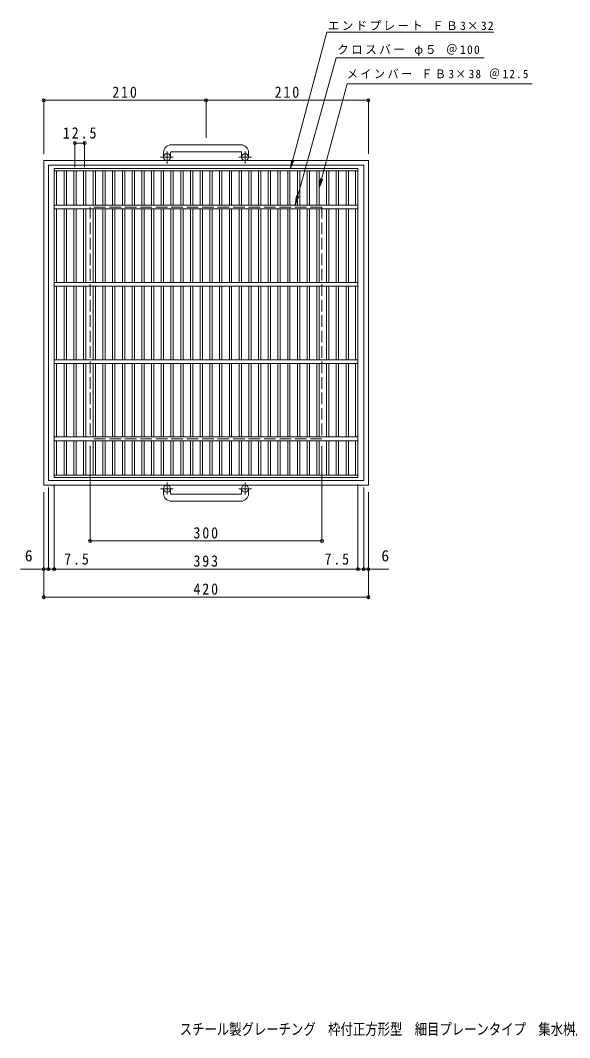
# Model space of a CAD drawing. Units: millimetres at full size, sheet at 1:5. Extents: x -669 to 838, y -685 to 631.
# Drawn here: x -669 to 42, y -685 to 631 of the extents above; entities that cross this region are included whole.
import ezdxf
from ezdxf.enums import TextEntityAlignment as Align

# ---------------------------------------------------------------- set-up
doc = ezdxf.new("R2010")
doc.units = ezdxf.units.MM
doc.header["$LTSCALE"] = 5
doc.header["$PDMODE"] = 32
doc.header["$PDSIZE"] = 4
doc.linetypes.add('CHAIN1', pattern=[8, 5, -1, 1, -1])
doc.linetypes.add('DASHED3', pattern=[4, 3, -1])
for name, color, linetype, lineweight in [('B-1_ピット', 2, 'Continuous', 9), ('B-2_蓋', 3, 'Continuous', 9), ('B-4_寸法', 7, 'Continuous', 9), ('B-5_仕様文', 7, 'Continuous', 9), ('F-5_F-5ﾚｲﾔ', 2, 'Continuous', 9)]:
    doc.layers.add(name, color=color, linetype=linetype, lineweight=lineweight)
doc.styles.add('ＭＳ ゴシック', font='')
doc.styles.get('ＭＳ ゴシック').set_extended_font_data('MS Gothic')

msp = doc.modelspace()

# ---------------------------------------------------------------- linework, layer by layer
at = {"layer": 'B-1_ピット', "linetype": 'CHAIN1'}
for p, q in [((-479.207, 446.094), (-479.207, 461.691)), ((-378.207, 446.094), (-378.207, 461.691)), ((-471.044, 454.202), (-487.451, 454.202)), ((-370.044, 454.202), (-386.451, 454.202)), ((-479.207, 33.308), (-479.207, 17.711)), ((-378.207, 33.308), (-378.207, 17.711)), ((-471.044, 25.201), (-487.451, 25.201)), ((-370.044, 25.201), (-386.451, 25.201))]:
    msp.add_line(p, q, dxfattribs=at)
at = {"layer": 'B-1_ピット'}
for p, q in [((-383.707, 470.302), (-473.707, 470.302)), ((-473.707, 461.301), (-383.707, 461.301)), ((-218.707, 449.701), (-638.707, 449.701)), ((-638.707, 449.701), (-638.707, 29.702)), ((-483.707, 460.301), (-483.707, 454.202)), ((-474.707, 460.301), (-474.707, 454.202)), ((-382.707, 460.301), (-382.707, 454.202)), ((-373.707, 460.301), (-373.707, 454.202)), ((-218.707, 449.701), (-218.707, 29.702)), ((-224.707, 443.701), (-632.707, 443.701)), ((-632.707, 443.701), (-632.707, 35.702)), ((-224.707, 443.701), (-224.707, 35.702)), ((-218.707, 29.702), (-638.707, 29.702)), ((-224.707, 35.702), (-632.707, 35.702)), ((-483.707, 19.101), (-483.707, 25.201)), ((-474.707, 19.101), (-474.707, 25.201)), ((-473.707, 18.101), (-383.707, 18.101)), ((-382.707, 19.101), (-382.707, 25.201)), ((-373.707, 19.101), (-373.707, 25.201)), ((-383.707, 9.101), (-473.707, 9.101))]:
    msp.add_line(p, q, dxfattribs=at)
at = {"layer": 'B-1_ピット', "linetype": 'DASHED3'}
for p, q in [((-578.707, 389.702), (-578.707, 89.701)), ((-278.707, 389.702), (-578.707, 389.702)), ((-278.707, 389.702), (-278.707, 89.701)), ((-278.707, 89.701), (-578.707, 89.701))]:
    msp.add_line(p, q, dxfattribs=at)
at = {"layer": 'B-1_ピット'}
for centre in [(-479.207, 454.202), (-378.208, 454.202), (-479.207, 25.201), (-378.208, 25.201)]:
    msp.add_circle(centre, 4.5, dxfattribs=at)
for centre, radius, start, end in [((-473.707, 460.301), 10, 90, 180), ((-473.707, 460.301), 1, 90, 180), ((-383.707, 460.301), 10, 0, 90), ((-383.707, 460.301), 1, 0, 90), ((-473.707, 19.101), 10, 180, 270), ((-473.707, 19.101), 1, 180, 270), ((-383.707, 19.101), 10, 270, 0), ((-383.707, 19.101), 1, 270, 0)]:
    msp.add_arc(centre, radius, start, end, dxfattribs=at)
at = {"layer": 'B-2_蓋'}
for p, q in [((-625.207, 39.701), (-625.207, 439.701)), ((-625.207, 439.701), (-232.207, 439.701)), ((-625.207, 436.702), (-232.207, 436.702)), ((-622.207, 436.701), (-622.207, 392.201)), ((-612.447, 392.201), (-612.447, 436.701)), ((-609.447, 392.201), (-609.447, 436.701)), ((-599.867, 392.201), (-599.867, 436.701)), ((-596.867, 392.201), (-596.867, 436.701)), ((-587.287, 392.201), (-587.287, 436.701)), ((-584.287, 392.201), (-584.287, 436.701)), ((-574.707, 392.201), (-574.707, 436.701)), ((-571.707, 392.201), (-571.707, 436.701)), ((-562.127, 392.201), (-562.127, 436.701)), ((-559.127, 392.201), (-559.127, 436.701)), ((-549.547, 392.201), (-549.547, 436.701)), ((-546.547, 392.201), (-546.547, 436.701)), ((-536.967, 392.201), (-536.967, 436.701)), ((-533.967, 392.201), (-533.967, 436.701)), ((-524.387, 392.201), (-524.387, 436.701)), ((-521.387, 392.201), (-521.387, 436.701)), ((-511.807, 392.201), (-511.807, 436.701)), ((-508.807, 392.201), (-508.807, 436.701)), ((-499.227, 392.201), (-499.227, 436.701)), ((-496.227, 392.201), (-496.227, 436.701)), ((-486.647, 392.201), (-486.647, 436.701)), ((-483.647, 392.201), (-483.647, 436.701)), ((-474.067, 392.201), (-474.067, 436.701)), ((-471.066, 392.201), (-471.066, 436.701)), ((-461.487, 392.201), (-461.487, 436.701)), ((-458.486, 392.201), (-458.486, 436.701)), ((-448.907, 392.201), (-448.907, 436.701)), ((-445.906, 392.201), (-445.906, 436.701)), ((-436.327, 392.201), (-436.327, 436.701)), ((-433.326, 392.201), (-433.326, 436.701)), ((-423.747, 392.201), (-423.747, 436.701)), ((-420.746, 392.201), (-420.746, 436.701)), ((-411.167, 392.201), (-411.167, 436.701)), ((-408.167, 392.201), (-408.167, 436.701)), ((-398.587, 392.201), (-398.587, 436.701)), ((-395.587, 392.201), (-395.587, 436.701)), ((-386.007, 392.201), (-386.007, 436.701)), ((-383.007, 392.201), (-383.007, 436.701)), ((-373.426, 392.201), (-373.426, 436.701)), ((-370.427, 392.201), (-370.427, 436.701)), ((-360.847, 392.201), (-360.847, 436.701)), ((-357.847, 392.201), (-357.847, 436.701)), ((-348.267, 392.201), (-348.267, 436.701)), ((-345.267, 392.201), (-345.267, 436.701)), ((-335.686, 392.201), (-335.686, 436.701)), ((-332.686, 392.201), (-332.686, 436.701)), ((-323.106, 392.201), (-323.106, 436.701)), ((-320.106, 392.201), (-320.106, 436.701)), ((-310.526, 392.201), (-310.526, 436.701)), ((-307.526, 392.201), (-307.526, 436.701)), ((-297.947, 392.201), (-297.947, 436.701)), ((-294.947, 392.201), (-294.947, 436.701)), ((-285.367, 392.201), (-285.367, 436.701)), ((-282.366, 392.201), (-282.366, 436.701)), ((-272.787, 392.201), (-272.787, 436.701)), ((-269.787, 392.201), (-269.787, 436.701)), ((-260.207, 392.201), (-260.207, 436.701)), ((-257.206, 392.201), (-257.206, 436.701)), ((-247.627, 392.201), (-247.627, 436.701)), ((-244.626, 392.201), (-244.626, 436.701)), ((-235.207, 392.201), (-235.207, 436.701)), ((-232.207, 439.701), (-232.207, 39.701)), ((-625.207, 392.201), (-232.207, 392.201)), ((-625.207, 387.201), (-232.207, 387.201)), ((-622.207, 387.201), (-622.207, 292.201)), ((-612.447, 292.201), (-612.447, 387.201)), ((-609.447, 292.201), (-609.447, 387.201)), ((-599.867, 292.201), (-599.867, 387.201)), ((-596.867, 292.201), (-596.867, 387.201)), ((-587.287, 292.201), (-587.287, 387.201)), ((-584.287, 292.201), (-584.287, 387.201)), ((-574.707, 292.201), (-574.707, 387.201)), ((-571.707, 292.201), (-571.707, 387.201)), ((-562.127, 292.201), (-562.127, 387.201)), ((-559.127, 292.201), (-559.127, 387.201)), ((-549.547, 292.201), (-549.547, 387.201)), ((-546.547, 292.201), (-546.547, 387.201)), ((-536.967, 292.201), (-536.967, 387.201)), ((-533.967, 292.201), (-533.967, 387.201)), ((-524.387, 292.201), (-524.387, 387.201)), ((-521.387, 292.201), (-521.387, 387.201)), ((-511.807, 292.201), (-511.807, 387.201)), ((-508.807, 292.201), (-508.807, 387.201)), ((-499.227, 292.201), (-499.227, 387.201)), ((-496.227, 292.201), (-496.227, 387.201)), ((-486.647, 292.201), (-486.647, 387.201)), ((-483.647, 292.201), (-483.647, 387.201)), ((-474.067, 292.201), (-474.067, 387.201)), ((-471.066, 292.201), (-471.066, 387.201)), ((-461.487, 292.201), (-461.487, 387.201)), ((-458.486, 292.201), (-458.486, 387.201)), ((-448.907, 292.201), (-448.907, 387.201)), ((-445.906, 292.201), (-445.906, 387.201)), ((-436.327, 292.201), (-436.327, 387.201)), ((-433.326, 292.201), (-433.326, 387.201)), ((-423.747, 292.201), (-423.747, 387.201)), ((-420.746, 292.201), (-420.746, 387.201)), ((-411.167, 292.201), (-411.167, 387.201)), ((-408.167, 292.201), (-408.167, 387.201)), ((-398.587, 292.201), (-398.587, 387.201)), ((-395.587, 292.201), (-395.587, 387.201)), ((-386.007, 292.201), (-386.007, 387.201)), ((-383.007, 292.201), (-383.007, 387.201)), ((-373.426, 292.201), (-373.426, 387.201)), ((-370.427, 292.201), (-370.427, 387.201)), ((-360.847, 292.201), (-360.847, 387.201)), ((-357.847, 292.201), (-357.847, 387.201)), ((-348.267, 292.201), (-348.267, 387.201)), ((-345.267, 292.201), (-345.267, 387.201)), ((-335.686, 292.201), (-335.686, 387.201)), ((-332.686, 292.201), (-332.686, 387.201)), ((-323.106, 292.201), (-323.106, 387.201)), ((-320.106, 292.201), (-320.106, 387.201)), ((-310.526, 292.201), (-310.526, 387.201)), ((-307.526, 292.201), (-307.526, 387.201)), ((-297.947, 292.201), (-297.947, 387.201)), ((-294.947, 292.201), (-294.947, 387.201)), ((-285.367, 292.201), (-285.367, 387.201)), ((-282.366, 292.201), (-282.366, 387.201)), ((-272.787, 292.201), (-272.787, 387.201)), ((-269.787, 292.201), (-269.787, 387.201)), ((-260.207, 292.201), (-260.207, 387.201)), ((-257.206, 292.201), (-257.206, 387.201)), ((-247.627, 292.201), (-247.627, 387.201)), ((-244.626, 292.201), (-244.626, 387.201)), ((-235.207, 292.201), (-235.207, 387.201)), ((-625.207, 292.2), (-232.207, 292.2)), ((-625.207, 287.201), (-232.207, 287.201)), ((-622.207, 287.201), (-622.207, 192.201)), ((-612.447, 192.201), (-612.447, 287.201)), ((-609.447, 192.201), (-609.447, 287.201)), ((-599.867, 192.201), (-599.867, 287.201)), ((-596.867, 192.201), (-596.867, 287.201)), ((-587.287, 192.201), (-587.287, 287.201)), ((-584.287, 192.201), (-584.287, 287.201)), ((-574.707, 192.201), (-574.707, 287.201)), ((-571.707, 192.201), (-571.707, 287.201)), ((-562.127, 192.201), (-562.127, 287.201)), ((-559.127, 192.201), (-559.127, 287.201)), ((-549.547, 192.201), (-549.547, 287.201)), ((-546.547, 192.201), (-546.547, 287.201)), ((-536.967, 192.201), (-536.967, 287.201)), ((-533.967, 192.201), (-533.967, 287.201)), ((-524.387, 192.201), (-524.387, 287.201)), ((-521.387, 192.201), (-521.387, 287.201)), ((-511.807, 192.201), (-511.807, 287.201)), ((-508.807, 192.201), (-508.807, 287.201)), ((-499.227, 192.201), (-499.227, 287.201)), ((-496.227, 192.201), (-496.227, 287.201)), ((-486.647, 192.201), (-486.647, 287.201)), ((-483.647, 192.201), (-483.647, 287.201)), ((-474.067, 192.201), (-474.067, 287.201)), ((-471.066, 192.201), (-471.066, 287.201)), ((-461.487, 192.201), (-461.487, 287.201)), ((-458.486, 192.201), (-458.486, 287.201)), ((-448.907, 192.201), (-448.907, 287.201)), ((-445.906, 192.201), (-445.906, 287.201)), ((-436.327, 192.201), (-436.327, 287.201)), ((-433.326, 192.201), (-433.326, 287.201)), ((-423.747, 192.201), (-423.747, 287.201)), ((-420.746, 192.201), (-420.746, 287.201)), ((-411.167, 192.201), (-411.167, 287.201)), ((-408.167, 192.201), (-408.167, 287.201)), ((-398.587, 192.201), (-398.587, 287.201)), ((-395.587, 192.201), (-395.587, 287.201)), ((-386.007, 192.201), (-386.007, 287.201)), ((-383.007, 192.201), (-383.007, 287.201)), ((-373.426, 192.201), (-373.426, 287.201)), ((-370.427, 192.201), (-370.427, 287.201)), ((-360.847, 192.201), (-360.847, 287.201)), ((-357.847, 192.201), (-357.847, 287.201)), ((-348.267, 192.201), (-348.267, 287.201)), ((-345.267, 192.201), (-345.267, 287.201)), ((-335.686, 192.201), (-335.686, 287.201)), ((-332.686, 192.201), (-332.686, 287.201)), ((-323.106, 192.201), (-323.106, 287.201)), ((-320.106, 192.201), (-320.106, 287.201)), ((-310.526, 192.201), (-310.526, 287.201)), ((-307.526, 192.201), (-307.526, 287.201)), ((-297.947, 192.201), (-297.947, 287.201)), ((-294.947, 192.201), (-294.947, 287.201)), ((-285.367, 192.201), (-285.367, 287.201)), ((-282.366, 192.201), (-282.366, 287.201)), ((-272.787, 192.201), (-272.787, 287.201)), ((-269.787, 192.201), (-269.787, 287.201)), ((-260.207, 192.201), (-260.207, 287.201)), ((-257.206, 192.201), (-257.206, 287.201)), ((-247.627, 192.201), (-247.627, 287.201)), ((-244.626, 192.201), (-244.626, 287.201)), ((-235.207, 192.201), (-235.207, 287.201)), ((-625.207, 192.201), (-232.207, 192.201)), ((-625.207, 187.201), (-232.207, 187.201)), ((-622.207, 92.201), (-622.207, 187.201)), ((-612.447, 187.201), (-612.447, 92.201)), ((-609.447, 187.201), (-609.447, 92.201)), ((-599.867, 187.201), (-599.867, 92.201)), ((-596.867, 187.201), (-596.867, 92.201)), ((-587.287, 187.201), (-587.287, 92.201)), ((-584.287, 187.201), (-584.287, 92.201)), ((-574.707, 187.201), (-574.707, 92.201)), ((-571.707, 187.201), (-571.707, 92.201)), ((-562.127, 187.201), (-562.127, 92.201)), ((-559.127, 187.201), (-559.127, 92.201)), ((-549.547, 187.201), (-549.547, 92.201)), ((-546.547, 187.201), (-546.547, 92.201)), ((-536.967, 187.201), (-536.967, 92.201)), ((-533.967, 187.201), (-533.967, 92.201)), ((-524.387, 187.201), (-524.387, 92.201)), ((-521.387, 187.201), (-521.387, 92.201)), ((-511.807, 187.201), (-511.807, 92.201)), ((-508.807, 187.201), (-508.807, 92.201)), ((-499.227, 187.201), (-499.227, 92.201)), ((-496.227, 187.201), (-496.227, 92.201)), ((-486.647, 187.201), (-486.647, 92.201)), ((-483.647, 187.201), (-483.647, 92.201)), ((-474.067, 187.201), (-474.067, 92.201)), ((-471.066, 187.201), (-471.066, 92.201)), ((-461.487, 187.201), (-461.487, 92.201)), ((-458.486, 187.201), (-458.486, 92.201)), ((-448.907, 187.201), (-448.907, 92.201)), ((-445.906, 187.201), (-445.906, 92.201)), ((-436.327, 187.201), (-436.327, 92.201)), ((-433.326, 187.201), (-433.326, 92.201)), ((-423.747, 187.201), (-423.747, 92.201)), ((-420.746, 187.201), (-420.746, 92.201)), ((-411.167, 187.201), (-411.167, 92.201)), ((-408.167, 187.201), (-408.167, 92.201)), ((-398.587, 187.201), (-398.587, 92.201)), ((-395.587, 187.201), (-395.587, 92.201)), ((-386.007, 187.201), (-386.007, 92.201)), ((-383.007, 187.201), (-383.007, 92.201)), ((-373.426, 187.201), (-373.426, 92.201)), ((-370.427, 187.201), (-370.427, 92.201)), ((-360.847, 187.201), (-360.847, 92.201)), ((-357.847, 187.201), (-357.847, 92.201)), ((-348.267, 187.201), (-348.267, 92.201)), ((-345.267, 187.201), (-345.267, 92.201)), ((-335.686, 187.201), (-335.686, 92.201)), ((-332.686, 187.201), (-332.686, 92.201)), ((-323.106, 187.201), (-323.106, 92.201)), ((-320.106, 187.201), (-320.106, 92.201)), ((-310.526, 187.201), (-310.526, 92.201)), ((-307.526, 187.201), (-307.526, 92.201)), ((-297.947, 187.201), (-297.947, 92.201)), ((-294.947, 187.201), (-294.947, 92.201)), ((-285.367, 187.201), (-285.367, 92.201)), ((-282.366, 187.201), (-282.366, 92.201)), ((-272.787, 187.201), (-272.787, 92.201)), ((-269.787, 187.201), (-269.787, 92.201)), ((-260.207, 187.201), (-260.207, 92.201)), ((-257.206, 187.201), (-257.206, 92.201)), ((-247.627, 187.201), (-247.627, 92.201)), ((-244.626, 187.201), (-244.626, 92.201)), ((-235.207, 187.201), (-235.207, 92.201)), ((-625.207, 92.201), (-232.207, 92.201)), ((-625.207, 87.201), (-232.207, 87.201)), ((-622.207, 42.701), (-622.207, 87.201)), ((-612.447, 87.201), (-612.447, 42.701)), ((-609.447, 87.201), (-609.447, 42.701)), ((-599.867, 87.201), (-599.867, 42.701)), ((-596.867, 87.201), (-596.867, 42.701)), ((-587.287, 87.201), (-587.287, 42.701)), ((-584.287, 87.201), (-584.287, 42.701)), ((-574.707, 87.201), (-574.707, 42.701)), ((-571.707, 87.201), (-571.707, 42.701)), ((-562.127, 87.201), (-562.127, 42.701)), ((-559.127, 87.201), (-559.127, 42.701)), ((-549.547, 87.201), (-549.547, 42.701)), ((-546.547, 87.201), (-546.547, 42.701)), ((-536.967, 87.201), (-536.967, 42.701)), ((-533.967, 87.201), (-533.967, 42.701)), ((-524.387, 87.201), (-524.387, 42.701)), ((-521.387, 87.201), (-521.387, 42.701)), ((-511.807, 87.201), (-511.807, 42.701)), ((-508.807, 87.201), (-508.807, 42.701)), ((-499.227, 87.201), (-499.227, 42.701)), ((-496.227, 87.201), (-496.227, 42.701)), ((-486.647, 87.201), (-486.647, 42.701)), ((-483.647, 87.201), (-483.647, 42.701)), ((-474.067, 87.201), (-474.067, 42.701)), ((-471.066, 87.201), (-471.066, 42.701)), ((-461.487, 87.201), (-461.487, 42.701)), ((-458.486, 87.201), (-458.486, 42.701)), ((-448.907, 87.201), (-448.907, 42.701)), ((-445.906, 87.201), (-445.906, 42.701)), ((-436.327, 87.201), (-436.327, 42.701)), ((-433.326, 87.201), (-433.326, 42.701)), ((-423.747, 87.201), (-423.747, 42.701)), ((-420.746, 87.201), (-420.746, 42.701)), ((-411.167, 87.201), (-411.167, 42.701)), ((-408.167, 87.201), (-408.167, 42.701)), ((-398.587, 87.201), (-398.587, 42.701)), ((-395.587, 87.201), (-395.587, 42.701)), ((-386.007, 87.201), (-386.007, 42.701)), ((-383.007, 87.201), (-383.007, 42.701)), ((-373.426, 87.201), (-373.426, 42.701)), ((-370.427, 87.201), (-370.427, 42.701)), ((-360.847, 87.201), (-360.847, 42.701)), ((-357.847, 87.201), (-357.847, 42.701)), ((-348.267, 87.201), (-348.267, 42.701)), ((-345.267, 87.201), (-345.267, 42.701)), ((-335.686, 87.201), (-335.686, 42.701)), ((-332.686, 87.201), (-332.686, 42.701)), ((-323.106, 87.201), (-323.106, 42.701)), ((-320.106, 87.201), (-320.106, 42.701)), ((-310.526, 87.201), (-310.526, 42.701)), ((-307.526, 87.201), (-307.526, 42.701)), ((-297.947, 87.201), (-297.947, 42.701)), ((-294.947, 87.201), (-294.947, 42.701)), ((-285.367, 87.201), (-285.367, 42.701)), ((-282.366, 87.201), (-282.366, 42.701)), ((-272.787, 87.201), (-272.787, 42.701)), ((-269.787, 87.201), (-269.787, 42.701)), ((-260.207, 87.201), (-260.207, 42.701)), ((-257.206, 87.201), (-257.206, 42.701)), ((-247.627, 87.201), (-247.627, 42.701)), ((-244.626, 87.201), (-244.626, 42.701)), ((-235.207, 87.201), (-235.207, 42.701)), ((-232.368, 42.701), (-625.207, 42.701)), ((-232.207, 39.701), (-625.207, 39.701))]:
    msp.add_line(p, q, dxfattribs=at)
at = {"layer": 'B-4_寸法'}
for p, q in [((-638.707, 458.701), (-638.707, 529.652)), ((-638.707, 527.852), (-428.707, 527.852)), ((-428.707, 479.302), (-428.707, 529.652)), ((-428.707, 527.852), (-218.707, 527.852)), ((-218.707, 458.701), (-218.707, 529.652)), ((-598.367, 441.187), (-598.367, 474.308)), ((-585.787, 441.187), (-585.787, 474.308)), ((-598.367, 472.508), (-585.787, 472.508)), ((-578.707, 80.701), (-578.707, -44.134)), ((-278.707, 80.701), (-278.707, -44.134)), ((-632.707, 26.702), (-632.707, -80.535)), ((-625.207, 30.702), (-625.207, -80.535)), ((-232.207, 30.702), (-232.207, -80.535)), ((-224.707, 26.702), (-224.707, -80.535)), ((-638.707, -116.833), (-638.707, 20.702)), ((-218.707, -116.833), (-218.707, 20.702)), ((-578.707, -42.334), (-278.707, -42.334)), ((-668.948, -78.735), (-632.707, -78.735)), ((-632.707, -78.735), (-625.207, -78.735)), ((-625.207, -78.735), (-232.207, -78.735)), ((-232.207, -78.735), (-224.707, -78.735)), ((-224.707, -78.735), (-192.06, -78.735)), ((-638.707, -115.033), (-218.707, -115.033))]:
    msp.add_line(p, q, dxfattribs=at)
for p in [(-638.707, 527.852), (-428.707, 527.852), (-218.707, 527.852), (-598.367, 472.508), (-585.787, 472.508), (-578.707, -42.334), (-278.707, -42.334), (-638.707, -78.735), (-632.707, -78.735), (-625.207, -78.735), (-232.207, -78.735), (-224.707, -78.735), (-218.707, -78.735), (-638.707, -115.033), (-218.707, -115.033)]:
    msp.add_point(p, dxfattribs=at)
at = {"layer": 'B-5_仕様文'}
for p, q in [((-319.522, 439.701), (-272.293, 615.964)), ((-272.293, 615.964), (-56.431, 615.964)), ((-313.36, 392.201), (-260.587, 582.63)), ((-260.587, 582.63), (-68.875, 582.63)), ((-282.366, 414.339), (-246.205, 549.297)), ((-246.205, 549.297), (-6.656, 549.297)), ((-319.522, 439.701), (-318.163, 450.029)), ((-319.522, 439.701), (-315.536, 449.325)), ((-282.366, 414.339), (-280.735, 426.732)), ((-282.366, 414.339), (-277.583, 425.888)), ((-313.36, 392.201), (-311.623, 404.58)), ((-313.36, 392.201), (-308.478, 403.708))]:
    msp.add_line(p, q, dxfattribs=at)

# ---------------------------------------------------------------- texts
at = {"layer": 'B-4_寸法', "color": 2, "style": 'ＭＳ ゴシック'}
for p in [(-663.129, -73.135), (-201.879, -73.135)]:
    msp.add_text('6', height=14.66, dxfattribs=at).set_placement(p, align=Align.BOTTOM_LEFT)
at = {"layer": 'B-4_寸法', "color": 2, "char_height": 14.66, "attachment_point": 7, "style": 'ＭＳ ゴシック'}
for s, insert in [('\\T1.27;\\W0.9;210', (-549.957, 530.852)), ('\\T1.27;\\W0.9;210', (-339.957, 530.852)), ('\\T1.28;\\W0.9;12.5', (-613.952, 478.108)), ('\\T1.27;\\W0.9;300', (-444.957, -39.334)), ('\\T1.27;\\W0.9;7.5', (-612.169, -73.135)), ('\\T1.27;\\W0.9;393', (-444.957, -75.735)), ('\\T1.27;\\W0.9;7.5', (-275.469, -73.135)), ('\\T1.27;\\W0.9;420', (-444.957, -112.033))]:
    msp.add_mtext(s, dxfattribs=dict(at, insert=insert))
at = {"layer": 'B-5_仕様文', "char_height": 11, "attachment_point": 7, "style": 'ＭＳ ゴシック'}
for s, insert in [('\\T1.2;エンドプレート\\~ＦＢ3×32', (-271.167, 618.13)), ('\\T1.21;クロスバー\\~φ５\\~＠100', (-259.129, 584.922)), ('\\T1.23;\\W0.95;メインバー\\~ＦＢ3×38\\~＠12.5', (-246.546, 555.327))]:
    msp.add_mtext(s, dxfattribs=dict(at, insert=insert))
at = {"layer": 'F-5_F-5ﾚｲﾔ', "style": 'ＭＳ ゴシック', "width": 0.8}
msp.add_text('スチール製グレーチング\u3000枠付正方形型\u3000細目プレーンタイプ\u3000集水桝用\u3000ＱＳＣ\u3000３３３８', height=14.66, dxfattribs=at).set_placement((-462.75, -685.652), align=Align.BOTTOM_LEFT)

doc.saveas('drawing.dxf')
